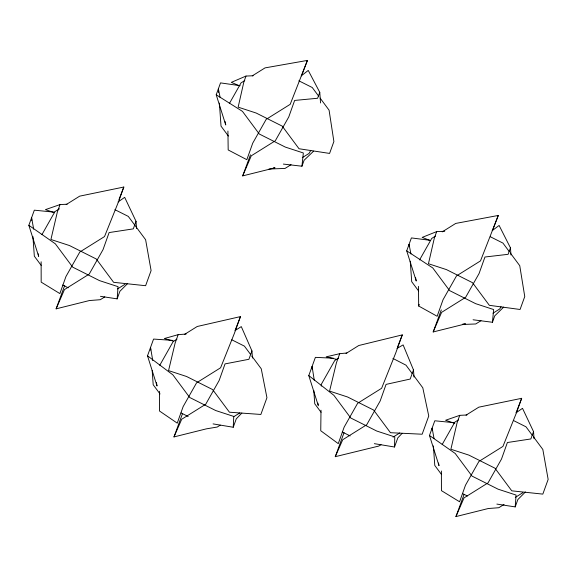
<?xml version="1.0" encoding="UTF-8"?>
<svg xmlns="http://www.w3.org/2000/svg" width="577" height="577" viewBox="0 0 577 577"><rect width="100%" height="100%" fill="white"/><g stroke="black" fill="none" stroke-linecap="round" stroke-linejoin="round"><path stroke-width="0.87" d="M159.591 391.285L159.468 410.99L177.247 423.143L183.14 406.605L196.591 382.796L220.602 367.787L234.392 333.362L240.458 316.6L197.211 326.495L184.46 334.465M321 410.218L320.754 430.752L338.273 443.641L344.159 427.103L357.617 403.294L381.621 388.285L395.678 353.117L402.277 334.891L358.764 345.515L346.012 353.492M321.281 386.121L321.302 384.332L334.754 360.531L338.504 358.18M374.35 443.663L394.524 447.009L394.769 436.926L376.759 431.041L350.715 417.972L333.895 395.332L308.789 375.584L315.388 357.358L333.362 358.194M213.064 423.9L233.238 427.247L233.75 416.428L215.74 410.55L189.689 397.474L172.869 374.841L147.503 355.821L153.569 339.067L172.292 340.351M100.456 296.318L117.153 298.872L118.069 286.675L99.511 280.617L72.688 267.151L55.363 243.833L28.85 225.311L34.331 210.172L54.685 212.206M496.862 504.089L515.196 506.902L516.083 495.059L498.074 489.173L472.029 476.097L455.21 453.464L429.468 435.476L434.791 420.777L454.186 422.717M473.068 319.781L492.441 322.269L493.645 309.546L475.636 303.661L449.591 290.592L432.772 267.952L406.713 250.851L411.394 237.919L429.735 240.256M283.365 164.084L301.951 166.212L303.336 152.97L285.327 147.092L259.282 134.015L242.463 111.375L216.216 94.787L220.529 82.886L240.147 85.706M67.112 204.215L60.051 204.575L57.311 212.141L50.92 239.484L69.471 245.542L96.294 259.008L113.619 282.319L145.613 285.709L151.095 270.563L145.613 239.707L128.289 216.397L114.873 209.66M104.776 296.91L100.275 299.715L89.435 300.538L56.12 308.846L64.739 285.355M66.175 204.59L79.662 196.158L123.824 187.035L118.343 202.174L104.524 236.57L79.792 252.034L65.937 276.556L59.871 293.592L41.176 282.131L41.133 261.785M118.04 201.95L124.682 197.341L136.028 221.316L133.287 228.881L109.111 232.567L103.045 249.603L89.19 274.118L64.458 289.582L56.12 308.846M117.153 298.872L119.893 291.306L127.43 283.725M253.152 75.767L246.004 76.056L243.847 82.006L238.15 107.149L256.159 113.034L282.203 126.111L299.023 148.743L329.582 153.424L333.888 141.524L329.078 110.164L320.141 98.14M186.147 334.033L178.17 334.66L175.134 343.041L168.556 370.614L186.566 376.492L212.61 389.569L229.43 412.202L260.869 414.459L266.935 397.704L261.244 368.775L251.781 356.045M273.26 167.95L275.034 167.828L242.693 175.891L250.468 154.795M252.293 75.854L265.045 67.884L307.418 60.419L290.195 104.329L266.185 119.338L252.733 143.146L246.841 159.685L228.182 149.955L227.922 131.029M220.226 425.162L217.226 427.038L206.321 428.862L173.98 436.926L182.548 413.5M301.201 75.904L308.248 70.43L319.766 92.306L317.61 98.263L294.645 100.434L288.752 116.98L275.301 140.781L251.291 155.797L242.693 175.891M301.951 166.212L304.101 160.255L313.607 151.145M235.387 330.325L241.294 326.611L251.933 350.917L248.903 359.291L225.052 363.892L219.166 380.438L205.715 404.246L181.705 419.255L173.98 436.926M233.238 427.247L236.267 418.866L241.857 413.06M346.871 352.987L339.723 353.687L336.42 362.803L329.575 391.105L347.585 396.99L373.636 410.067L390.456 432.7L422.155 434.221L428.754 415.995L422.797 387.802L413.334 375.064M381.029 444.658L378.779 446.064L335.266 456.688L344.051 432.635M444.723 231.283L436.681 231.601L434.344 238.07L428.451 263.725L446.461 269.61L472.513 282.687L489.332 305.32L520.072 309.488L524.753 296.549L519.754 265.708L510.292 252.978M442.22 231.875L455.729 223.429L498.283 215.452L480.497 260.905L456.494 275.914L443.035 299.723L437.15 316.261L418.678 306.019L419.263 304.404M396.954 348.472L403.114 344.902L413.485 369.944L410.189 379.053L386.078 384.39L380.185 400.936L366.734 424.737L342.724 439.746L335.266 456.688M462.884 324.029L465.531 323.885L433.183 331.955L441.297 309.907M394.524 447.009L397.82 437.893L402.097 433.356M492.174 230.649L499.112 225.456L510.45 247.85L508.106 254.32L484.954 257.01L479.061 273.556L465.61 297.357L441.6 312.366L433.183 331.955M492.441 322.269L494.785 315.807L503.735 307.058M466.959 414.978L459.761 415.346L457.099 422.696L450.889 449.238L468.899 455.123L494.951 468.192L511.77 490.832L542.827 494.114L548.15 479.415L542.834 449.461L533.372 436.724M504.067 504.435L498.816 507.724L488.286 508.517L455.938 516.581L464.074 494.417M466.05 415.151L478.802 407.174L521.673 398.318L516.357 413.017L502.935 446.418L478.932 461.427L465.473 485.228L459.588 501.774L441.434 490.645L441.391 470.998M516.062 412.8L522.51 408.321L533.523 431.603L530.862 438.953L507.392 442.523L501.5 459.061L488.048 482.87L464.038 497.879L455.938 516.581M515.196 506.902L517.857 499.552L525.409 491.957M301.995 74.498L307.418 60.419M492.448 230.576L498.283 215.452M119.013 199.491L123.824 187.035M516.17 412.569L521.673 398.318M234.983 330.722L240.458 316.6M397.733 346.582L402.277 334.891M41.948 234.608L54.938 211.615L59.431 208.809M229.321 103.629L241.035 82.893L244.792 80.549M159.75 365.306L173.201 341.505L176.951 339.153M310.801 150.345L309.07 153.417L302.319 157.636M419.566 259.938L431.719 238.438L435.469 236.094M501.052 306.661L499.747 308.962L492.996 313.188M442.206 444.456L454.791 422.184L458.542 419.84M291.06 164.676L285.06 168.426L268.976 169.032M117.513 288.94L125.007 284.259M233.728 416.717L239.736 412.966M480.987 320.689L475.736 323.971L462.336 324.476M393.031 437.15L399.789 432.93M515.319 497.403L522.827 492.708M246.004 76.056L231.312 82.367L239.477 85.785M436.681 231.601L422.176 237.399L430.42 240.602M60.051 204.575L45.439 209.639L54.555 212.725M459.761 415.346L445.574 420.265L454.791 423.381M178.17 334.66L164.351 338.548L173.742 341.202M339.723 353.687L326.171 356.838L337.415 359.572M298.836 80.794L312.258 87.531L318.562 96.02M490.306 236.736L502.935 243.076L509.239 251.565M392.923 358.425L405.977 365.162L412.281 373.651M513.386 420.482L526.008 426.821L532.319 435.31M231.795 339.803L244.424 346.142L250.728 354.624M62.698 285.024L68.223 287.8M342.248 431.971L350.145 435.931M462.653 493.623L467.392 495.996M181.063 412.937L188.167 416.5M418.541 290.887L411.711 281.691L410.254 261.258M228.391 136.049L221.027 126.147L219.383 103.052M441.621 474.633L434.784 465.437L433.392 445.898M321.057 412.267L314.746 403.777L313.801 390.456M160.031 393.947L153.194 384.751L152.184 370.542M41.155 265.355L34.331 256.166L32.925 236.505M406.713 250.851L416.248 281.035L415.563 277.544M429.468 435.476L439.003 465.661L438.52 463.042M308.789 375.584L318.324 405.768M216.216 94.787L225.751 124.971L225.03 121.444M147.503 355.821L157.038 386.006L156.446 382.501M28.85 225.311L38.673 256.397L38.19 253.765M220.169 97.65L218.373 88.836L218.625 92.392M410.932 253.981L409.05 244.381L409.18 246.163M434.048 438.607L432.13 428.127L432.252 429.908M33.682 229.163L31.591 217.738L31.778 220.421M152.754 360.589L150.539 347.448L150.727 350.109M314.306 380.445L312.092 366.474L312.28 369.136M317.913 403.15L318.187 404.895M533.523 431.603L534.05 438.708M510.45 247.85L510.97 254.962M413.485 369.944L414.012 377.048M319.766 92.306L320.552 102.966M251.933 350.917L252.459 358.021M136.028 221.316L136.554 228.463M418.491 286.365L418.678 306.019"/></g></svg>
